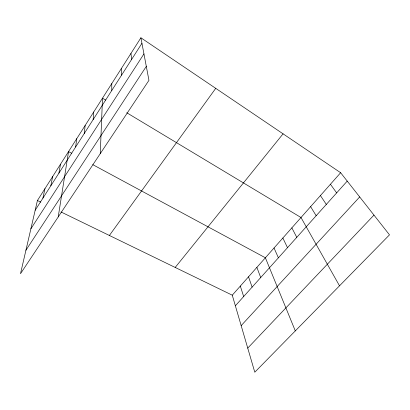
<?xml version="1.0" encoding="UTF-8"?>
<svg xmlns="http://www.w3.org/2000/svg" width="410" height="410" viewBox="0 0 410 410"><rect width="100%" height="100%" fill="white"/><g stroke="black" fill="none" stroke-linecap="round" stroke-linejoin="round"><path stroke-width="0.61" d="M100.26 153.642L102.5 98.169L105.729 100.107M93.142 119.607L93.721 111.976M84.286 133.455L85.142 125.47M75.635 146.985L76.747 138.667M58.215 216.941L68.542 151.577L71.832 153.35M58.907 173.148L60.511 164.205M50.819 185.791L52.649 176.561M42.912 198.163L44.956 188.661M140.902 37.787L37.428 200.505L20.5 273.721L148.948 80.339L140.902 37.787L340.638 172.728L389.5 234.848L254.784 372.213L232.27 295.185L61.028 211.97M35.168 210.268L141.942 43.296M30.883 228.811L143.946 53.894M25.927 250.238L146.309 66.374M109.388 235.468L215.732 88.34M175.198 267.448L283.069 133.834M232.27 295.185L340.638 172.728M235.371 305.778L347.229 181.107M241.167 325.622L359.683 196.943M247.737 348.105L373.971 215.106M37.428 200.505L40.785 202.135M92.762 164.641L265.383 257.772L295.303 330.901M126.762 112.76L301.002 217.52L339.516 285.816M330.429 184.264L336.661 192.885M320.425 195.57L326.309 204.421M310.616 206.655L316.171 215.721M291.843 227.868L296.779 237.339M282.859 238.02L287.502 247.676M274.039 247.988L278.4 257.818M256.88 267.376L260.709 277.534M248.532 276.811L252.104 287.123M240.327 286.077L243.663 296.532M130.949 53.433L131.63 59.419M121.237 68.706L121.58 75.138M111.756 83.614L111.776 90.472"/></g></svg>
